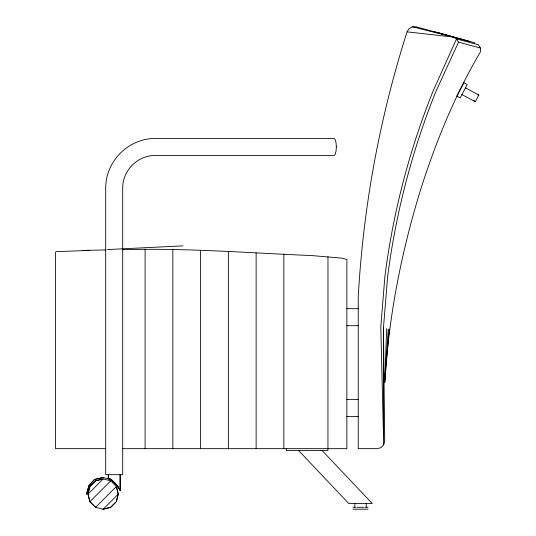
<?xml version="1.0" encoding="UTF-8"?>
<svg xmlns="http://www.w3.org/2000/svg" width="536" height="536" viewBox="0 0 536 536"><rect width="100%" height="100%" fill="white"/><g stroke="black" fill="none" stroke-linecap="round" stroke-linejoin="round"><path stroke-width="0.8" d="M386.677 328.575L384.707 382.456C388.734 316.394 401.491 251.096 421.169 187.948C436.284 140.68 455.198 94.638 480.45 51.818L480.423 48.039L478.434 44.783L456.518 38.914L453.101 37.031L416.284 26.854L412.465 26.8L409.102 28.616L407.058 31.845A1065.789 1065.789 0 0 0 358.222 297.326L358.222 448.666L377.136 448.666L380.922 447.654L383.689 444.88L384.707 441.101L383.468 327.71L387.602 276.871A755.412 755.412 0 0 1 435.641 92.045L458.508 42.163L456.518 38.914L432.967 91.328A755.412 755.412 0 0 0 384.922 276.154L380.795 326.994L383.689 444.88L383.468 327.71M388.272 329.004L384.707 382.456L389.23 329.258M88.045 494.065L89.941 486.5L95.616 480.826L103.18 478.929L88.045 494.065L89.941 501.636L95.616 507.311L116.419 486.5L110.63 480.826M116.305 501.636L118.007 494.822M116.419 486.5L118.315 494.065L116.419 501.636L110.744 507.311L103.18 509.2L95.502 507.311L89.827 501.636L87.931 494.065L89.827 486.5L95.502 480.826L103.066 478.929L110.744 480.826L89.941 501.636M86.51 494.065L88.876 485.556L94.55 479.405L103.066 477.516L111.22 479.405L116.861 485.1L120.205 490.286L120.205 474.675M86.624 494.065L88.989 485.556L94.664 479.405L103.18 477.516M461.932 94.591L475.285 101.713L478.849 95.04L465.496 87.911M103.18 509.2L118.315 494.065M115.173 502.768L110.63 507.311L103.066 509.2M82.39 250.413L105.927 249.937M122.248 249.702C185.436 247.833 248.523 252.952 311.617 255.558L341.961 258.131L346.872 259.498L346.872 448.666L122.148 448.666M346.872 308.682L358.222 308.682M346.872 325.707L358.222 325.707M346.872 399.481L358.222 399.481M346.872 416.505L358.222 416.505M105.927 448.666L55.55 448.666L55.55 251.927M352.943 507.311L355.589 507.311M356.721 507.311L364.292 507.311M365.425 507.311L368.071 507.311M352.943 509.2L368.071 509.2M320.535 450.555L322.129 450.555L372.252 503.525L348.762 503.525L298.632 450.555M407.058 31.845L453.101 37.031L412.465 26.8M477.576 94.745L478.849 95.04M111.22 479.405L108.379 478.735L108.379 474.675M120.205 490.266L116.895 485.08L111.106 479.405L108.265 478.735L108.265 474.675M458.508 42.163L480.423 48.039M438.214 32.73L475.03 42.9M432.706 31.256L469.523 41.426M473.851 100.373L475.285 101.713M111.106 479.405L116.748 485.1L120.091 490.266L120.091 474.675M116.748 485.1L120.091 490.286M116.305 486.5L118.201 494.065M366.182 503.525L366.182 507.311M354.832 503.525L354.832 507.311M327.965 256.771L327.952 450.555L286.338 450.555L286.338 448.666M283.866 254.198L283.866 448.666M256.114 252.985L256.114 448.666M228.363 251.324L228.363 448.666M200.611 250.413L200.611 448.666M172.853 249.508L172.853 448.666M145.102 249.207L145.102 448.666M89.304 250.386A567.53 0.972 -2.6 0 1 56.287 251.592M107.569 249.555A567.53 0.851 -2.7 0 1 182.997 245.877M336.353 146.918L336.032 151.192L335.188 154.308L334.042 155.453L154.864 155.453C137.631 155.5 122.751 170.381 122.704 187.613L122.704 474.675L105.679 474.675L105.679 187.613C106.061 160.867 128.124 138.804 154.864 138.429L334.042 138.429L335.188 139.568L336.032 142.683L336.353 146.918M463.942 82.792L456.813 96.145L460.149 97.927L467.278 84.574L463.942 82.792"/></g></svg>
